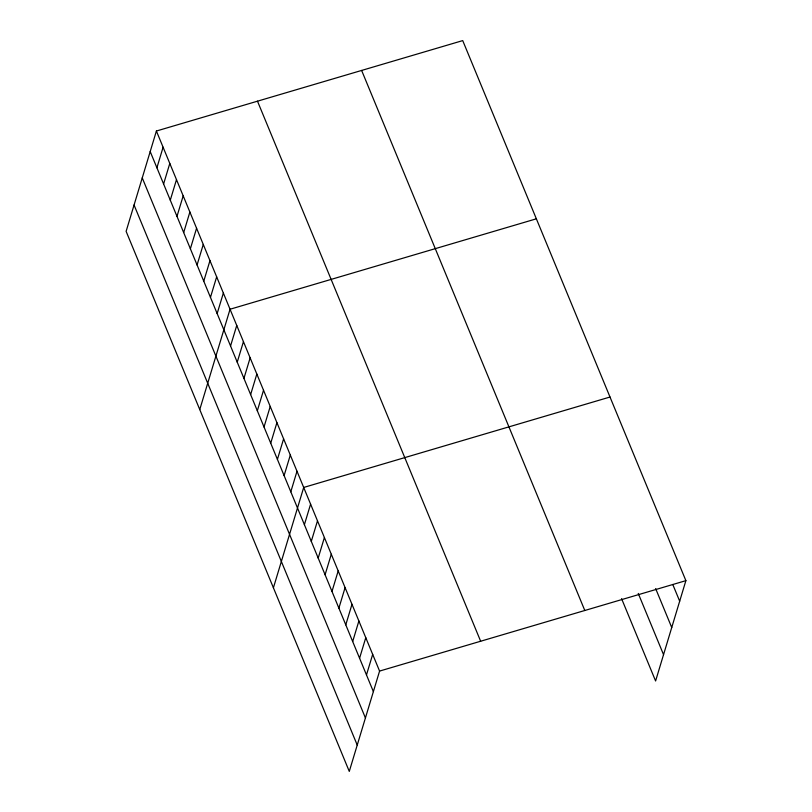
<?xml version="1.0" encoding="UTF-8"?>
<svg xmlns="http://www.w3.org/2000/svg" width="812" height="812" viewBox="0 0 812 812"><rect width="100%" height="100%" fill="white"/><g stroke="black" fill="none" stroke-linecap="round" stroke-linejoin="round"><path stroke-width="1.22" d="M156.401 131.026L126.114 231.349L349.282 771.4L379.58 671.077L156.401 131.026L462.718 40.6L685.886 580.651L655.599 680.974L621.566 598.627M156.899 167.769L163.1 147.226M163.598 183.969L169.799 163.425M170.287 200.168L176.488 179.635M176.986 216.368L183.187 195.834M183.685 232.567L189.876 212.033M190.373 248.776L196.575 228.233M197.072 264.976L203.274 244.432M203.761 281.175L209.963 260.642M210.46 297.375L216.662 276.841M217.159 313.574L223.361 293.041M199.762 409.563L230.05 309.24L536.356 218.814M230.547 345.983L236.749 325.439M237.236 362.182L243.438 341.649M243.935 378.382L250.137 357.848M250.634 394.581L256.836 374.048M257.323 410.791L263.524 390.247M264.022 426.99L270.223 406.447M270.721 443.19L276.912 422.656M277.41 459.389L283.611 438.856M284.109 475.588L290.31 455.055M290.797 491.798L296.999 471.254M273.411 587.786L303.698 487.454L610.005 397.027M304.398 524.684L310.59 504.15M311.29 541.381L317.492 520.847M318.192 558.077L324.394 537.534M325.084 574.764L331.286 554.231M331.986 591.461L338.188 570.917M338.888 608.147L345.09 587.614M345.78 624.844L351.982 604.311M352.682 641.531L358.884 620.997M359.574 658.227L365.776 637.694M366.476 674.924L372.678 654.381M379.58 671.077L685.886 580.651M672.783 584.498L679.685 601.184M655.639 588.568L671.737 627.514M638.252 593.44L663.546 654.645M361.634 70.441L584.802 610.492M257.485 101.185L480.653 641.236M150.2 151.56L373.378 691.611M142.252 177.899L365.42 717.94M134.061 205.02L357.229 745.071"/></g></svg>
